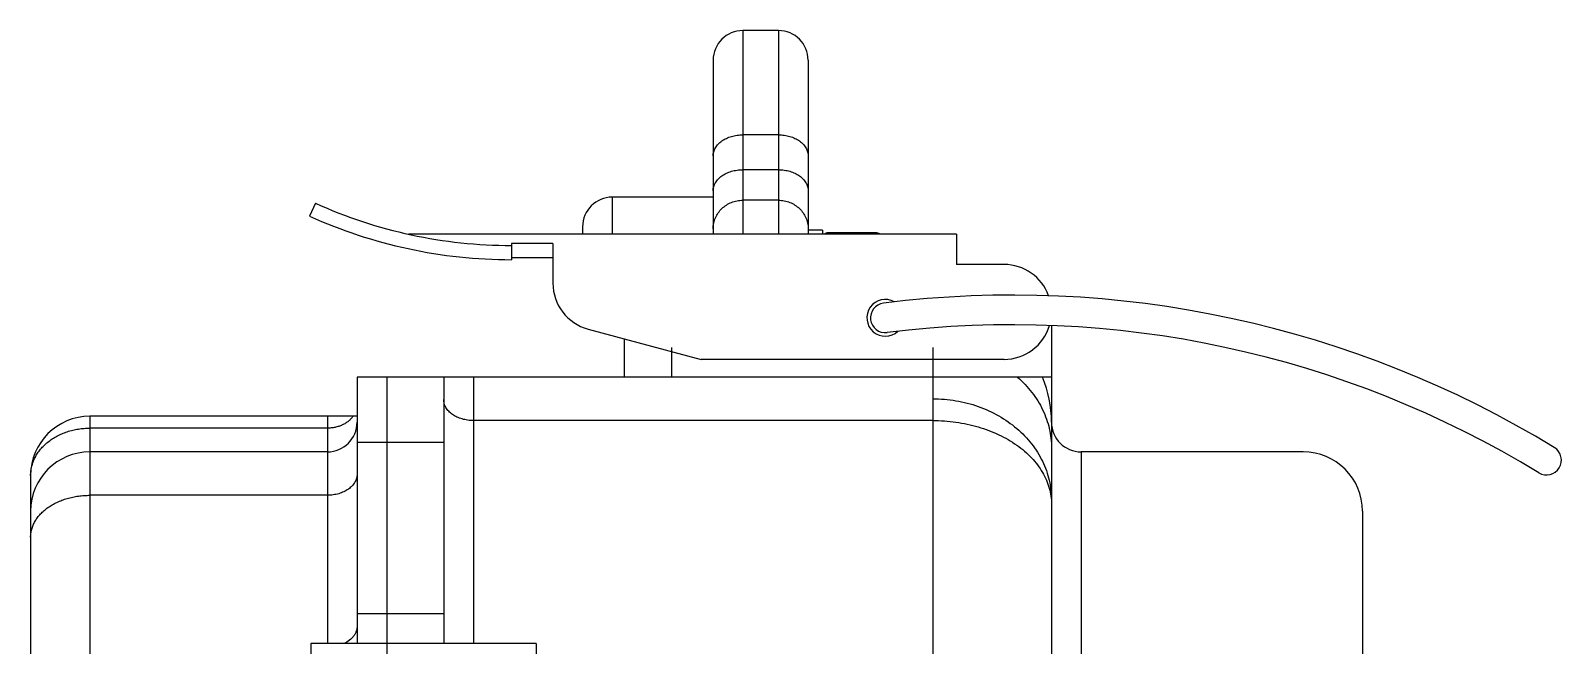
# Model space of a CAD drawing. Header units: millimetres. Extents: x -139278 to 641613, y -260926 to 217780.
# Drawn here: x 47038.6 to 47296.9, y 14216.4 to 14320.2 of the extents above; entities that cross this region are included whole.
import ezdxf

# ---------------------------------------------------------------- set-up
doc = ezdxf.new("R2010")
doc.units = ezdxf.units.MM

msp = doc.modelspace()

# ---------------------------------------------------------------- linework, layer by layer
for p, q in [((47158.774, 14320.178), (47158.774, 14285.794)), ((47164.782, 14320.178), (47158.774, 14320.178)), ((47164.782, 14320.178), (47164.782, 14285.794)), ((47153.768, 14315.171), (47153.768, 14285.794)), ((47169.788, 14315.171), (47169.788, 14285.794)), ((47154.611, 14301.009), (47154.753, 14301.151)), ((47154.753, 14301.151), (47154.904, 14301.288)), ((47154.904, 14301.288), (47155.065, 14301.419)), ((47155.065, 14301.419), (47155.234, 14301.545)), ((47155.234, 14301.545), (47155.412, 14301.665)), ((47155.412, 14301.665), (47155.598, 14301.778)), ((47155.598, 14301.778), (47155.792, 14301.885)), ((47155.792, 14301.885), (47155.993, 14301.985)), ((47155.993, 14301.985), (47156.2, 14302.078)), ((47156.2, 14302.078), (47156.414, 14302.164)), ((47156.414, 14302.164), (47156.634, 14302.242)), ((47156.634, 14302.242), (47156.858, 14302.313)), ((47156.858, 14302.313), (47157.087, 14302.375)), ((47157.087, 14302.375), (47157.321, 14302.43)), ((47157.321, 14302.43), (47157.558, 14302.476)), ((47157.558, 14302.476), (47157.797, 14302.514)), ((47157.797, 14302.514), (47158.039, 14302.544)), ((47158.039, 14302.544), (47158.283, 14302.565)), ((47158.283, 14302.565), (47158.528, 14302.578)), ((47158.528, 14302.578), (47158.774, 14302.582)), ((47164.782, 14302.582), (47158.774, 14302.582)), ((47164.782, 14302.582), (47165.027, 14302.578)), ((47165.027, 14302.578), (47165.272, 14302.565)), ((47165.272, 14302.565), (47165.516, 14302.544)), ((47165.516, 14302.544), (47165.758, 14302.514)), ((47165.758, 14302.514), (47165.998, 14302.476)), ((47165.998, 14302.476), (47166.235, 14302.43)), ((47166.235, 14302.43), (47166.468, 14302.375)), ((47166.468, 14302.375), (47166.697, 14302.313)), ((47166.697, 14302.313), (47166.922, 14302.242)), ((47166.922, 14302.242), (47167.142, 14302.164)), ((47167.142, 14302.164), (47167.355, 14302.078)), ((47167.355, 14302.078), (47167.563, 14301.985)), ((47167.563, 14301.985), (47167.764, 14301.885)), ((47167.764, 14301.885), (47167.958, 14301.778)), ((47167.958, 14301.778), (47168.144, 14301.665)), ((47168.144, 14301.665), (47168.322, 14301.545)), ((47168.322, 14301.545), (47168.491, 14301.419)), ((47168.491, 14301.419), (47168.652, 14301.288)), ((47168.652, 14301.288), (47168.803, 14301.151)), ((47168.803, 14301.151), (47168.944, 14301.009)), ((47153.768, 14299.042), (47153.774, 14299.216)), ((47153.774, 14299.216), (47153.792, 14299.389)), ((47153.792, 14299.389), (47153.822, 14299.561)), ((47153.822, 14299.561), (47153.864, 14299.733)), ((47153.864, 14299.733), (47153.918, 14299.902)), ((47153.918, 14299.902), (47153.983, 14300.07)), ((47153.983, 14300.07), (47154.06, 14300.235)), ((47154.06, 14300.235), (47154.149, 14300.397)), ((47154.149, 14300.397), (47154.248, 14300.556)), ((47154.248, 14300.556), (47154.359, 14300.711)), ((47154.359, 14300.711), (47154.48, 14300.862)), ((47154.48, 14300.862), (47154.611, 14301.009)), ((47168.944, 14301.009), (47169.076, 14300.862)), ((47169.076, 14300.862), (47169.197, 14300.711)), ((47169.197, 14300.711), (47169.307, 14300.556)), ((47169.307, 14300.556), (47169.407, 14300.397)), ((47169.407, 14300.397), (47169.495, 14300.235)), ((47169.495, 14300.235), (47169.572, 14300.07)), ((47169.572, 14300.07), (47169.638, 14299.902)), ((47169.638, 14299.902), (47169.692, 14299.733)), ((47169.692, 14299.733), (47169.734, 14299.561)), ((47169.734, 14299.561), (47169.764, 14299.389)), ((47169.764, 14299.389), (47169.782, 14299.216)), ((47169.782, 14299.216), (47169.788, 14299.042)), ((47155.412, 14295.768), (47155.598, 14295.881)), ((47155.598, 14295.881), (47155.792, 14295.988)), ((47155.792, 14295.988), (47155.993, 14296.088)), ((47155.993, 14296.088), (47156.2, 14296.181)), ((47156.2, 14296.181), (47156.414, 14296.267)), ((47156.414, 14296.267), (47156.634, 14296.345)), ((47156.634, 14296.345), (47156.858, 14296.415)), ((47156.858, 14296.415), (47157.087, 14296.478)), ((47157.087, 14296.478), (47157.321, 14296.532)), ((47157.321, 14296.532), (47157.558, 14296.579)), ((47157.558, 14296.579), (47157.797, 14296.617)), ((47157.797, 14296.617), (47158.039, 14296.646)), ((47158.039, 14296.646), (47158.283, 14296.668)), ((47158.283, 14296.668), (47158.528, 14296.68)), ((47158.528, 14296.68), (47158.774, 14296.685)), ((47164.782, 14296.685), (47158.774, 14296.685)), ((47164.782, 14296.685), (47165.027, 14296.68)), ((47165.027, 14296.68), (47165.272, 14296.668)), ((47165.272, 14296.668), (47165.516, 14296.646)), ((47165.516, 14296.646), (47165.758, 14296.617)), ((47165.758, 14296.617), (47165.998, 14296.579)), ((47165.998, 14296.579), (47166.235, 14296.532)), ((47166.235, 14296.532), (47166.468, 14296.478)), ((47166.468, 14296.478), (47166.697, 14296.415)), ((47166.697, 14296.415), (47166.922, 14296.345)), ((47166.922, 14296.345), (47167.142, 14296.267)), ((47167.142, 14296.267), (47167.355, 14296.181)), ((47167.355, 14296.181), (47167.563, 14296.088)), ((47167.563, 14296.088), (47167.764, 14295.988)), ((47167.764, 14295.988), (47167.958, 14295.881)), ((47167.958, 14295.881), (47168.144, 14295.768)), ((47153.768, 14293.145), (47153.774, 14293.318)), ((47153.774, 14293.318), (47153.792, 14293.492)), ((47153.792, 14293.492), (47153.822, 14293.664)), ((47153.822, 14293.664), (47153.864, 14293.835)), ((47153.864, 14293.835), (47153.918, 14294.005)), ((47153.918, 14294.005), (47153.983, 14294.172)), ((47153.983, 14294.172), (47154.06, 14294.337)), ((47154.06, 14294.337), (47154.149, 14294.499)), ((47154.149, 14294.499), (47154.248, 14294.658)), ((47154.248, 14294.658), (47154.359, 14294.813)), ((47154.359, 14294.813), (47154.48, 14294.965)), ((47154.48, 14294.965), (47154.611, 14295.111)), ((47154.611, 14295.111), (47154.753, 14295.253)), ((47154.753, 14295.253), (47154.904, 14295.39)), ((47154.904, 14295.39), (47155.065, 14295.522)), ((47155.065, 14295.522), (47155.234, 14295.648)), ((47155.234, 14295.648), (47155.412, 14295.768)), ((47168.144, 14295.768), (47168.322, 14295.648)), ((47168.322, 14295.648), (47168.491, 14295.522)), ((47168.491, 14295.522), (47168.652, 14295.39)), ((47168.652, 14295.39), (47168.803, 14295.253)), ((47168.803, 14295.253), (47168.944, 14295.111)), ((47168.944, 14295.111), (47169.076, 14294.965)), ((47169.076, 14294.965), (47169.197, 14294.813)), ((47169.197, 14294.813), (47169.307, 14294.658)), ((47169.307, 14294.658), (47169.407, 14294.499)), ((47169.407, 14294.499), (47169.495, 14294.337)), ((47169.495, 14294.337), (47169.572, 14294.172)), ((47169.572, 14294.172), (47169.638, 14294.005)), ((47169.638, 14294.005), (47169.692, 14293.835)), ((47169.692, 14293.835), (47169.734, 14293.664)), ((47169.734, 14293.664), (47169.764, 14293.492)), ((47169.764, 14293.492), (47169.782, 14293.318)), ((47169.782, 14293.318), (47169.788, 14293.145)), ((47086.67, 14291.031), (47085.682, 14288.851)), ((47153.768, 14292.061), (47136.746, 14292.061)), ((47136.746, 14292.061), (47136.746, 14285.794)), ((47153.768, 14292.061), (47153.768, 14285.794)), ((47155.792, 14290.589), (47155.993, 14290.726)), ((47155.993, 14290.726), (47156.2, 14290.852)), ((47156.2, 14290.852), (47156.414, 14290.969)), ((47156.414, 14290.969), (47156.634, 14291.076)), ((47156.634, 14291.076), (47156.858, 14291.172)), ((47156.858, 14291.172), (47157.087, 14291.257)), ((47157.087, 14291.257), (47157.321, 14291.331)), ((47157.321, 14291.331), (47157.558, 14291.394)), ((47157.558, 14291.394), (47157.797, 14291.446)), ((47157.797, 14291.446), (47158.039, 14291.487)), ((47158.039, 14291.487), (47158.283, 14291.516)), ((47158.283, 14291.516), (47158.528, 14291.533)), ((47158.528, 14291.533), (47158.774, 14291.539)), ((47164.782, 14291.539), (47158.774, 14291.539)), ((47164.782, 14291.539), (47165.027, 14291.533)), ((47165.027, 14291.533), (47165.272, 14291.516)), ((47165.272, 14291.516), (47165.516, 14291.487)), ((47165.516, 14291.487), (47165.758, 14291.446)), ((47165.758, 14291.446), (47165.998, 14291.394)), ((47165.998, 14291.394), (47166.235, 14291.331)), ((47166.235, 14291.331), (47166.468, 14291.257)), ((47166.468, 14291.257), (47166.697, 14291.172)), ((47166.697, 14291.172), (47166.922, 14291.076)), ((47166.922, 14291.076), (47167.142, 14290.969)), ((47167.142, 14290.969), (47167.355, 14290.852)), ((47167.355, 14290.852), (47167.563, 14290.726)), ((47167.563, 14290.726), (47167.764, 14290.589)), ((47153.918, 14287.885), (47153.983, 14288.114)), ((47153.983, 14288.114), (47154.06, 14288.339)), ((47154.06, 14288.339), (47154.149, 14288.56)), ((47154.149, 14288.56), (47154.248, 14288.776)), ((47154.248, 14288.776), (47154.359, 14288.988)), ((47154.359, 14288.988), (47154.48, 14289.194)), ((47154.48, 14289.194), (47154.611, 14289.394)), ((47154.611, 14289.394), (47154.753, 14289.588)), ((47154.753, 14289.588), (47154.904, 14289.775)), ((47154.904, 14289.775), (47155.065, 14289.954)), ((47155.065, 14289.954), (47155.234, 14290.126)), ((47155.234, 14290.126), (47155.412, 14290.289)), ((47155.412, 14290.289), (47155.598, 14290.444)), ((47155.598, 14290.444), (47155.792, 14290.589)), ((47167.764, 14290.589), (47167.958, 14290.444)), ((47167.958, 14290.444), (47168.144, 14290.289)), ((47168.144, 14290.289), (47168.322, 14290.126)), ((47168.322, 14290.126), (47168.491, 14289.954)), ((47168.491, 14289.954), (47168.652, 14289.775)), ((47168.652, 14289.775), (47168.803, 14289.588)), ((47168.803, 14289.588), (47168.944, 14289.394)), ((47168.944, 14289.394), (47169.076, 14289.194)), ((47169.076, 14289.194), (47169.197, 14288.988)), ((47169.197, 14288.988), (47169.307, 14288.776)), ((47169.307, 14288.776), (47169.407, 14288.56)), ((47169.407, 14288.56), (47169.495, 14288.339)), ((47169.495, 14288.339), (47169.572, 14288.114)), ((47169.572, 14288.114), (47169.638, 14287.885)), ((47194.819, 14285.794), (47102.378, 14285.794)), ((47131.74, 14287.055), (47131.74, 14285.794)), ((47153.768, 14286.713), (47153.774, 14286.95)), ((47153.774, 14286.95), (47153.792, 14287.186)), ((47153.792, 14287.186), (47153.822, 14287.421)), ((47153.822, 14287.421), (47153.864, 14287.654)), ((47153.864, 14287.654), (47153.918, 14287.885)), ((47169.638, 14287.885), (47169.692, 14287.654)), ((47169.692, 14287.654), (47169.734, 14287.421)), ((47169.734, 14287.421), (47169.764, 14287.186)), ((47169.764, 14287.186), (47169.782, 14286.95)), ((47169.782, 14286.95), (47169.788, 14286.713)), ((47169.788, 14286.454), (47169.788, 14285.794)), ((47172.191, 14286.454), (47169.788, 14286.454)), ((47172.191, 14286.454), (47172.191, 14285.794)), ((47181.202, 14286.053), (47173.192, 14286.053)), ((47173.192, 14286.053), (47173.192, 14285.794)), ((47181.202, 14286.053), (47181.202, 14285.794)), ((47194.819, 14285.794), (47194.819, 14280.69)), ((47126.734, 14284.225), (47119.725, 14284.225)), ((47119.725, 14284.225), (47119.725, 14281.499)), ((47126.734, 14284.225), (47126.734, 14277.523)), ((47126.734, 14281.831), (47119.725, 14281.831)), ((47202.83, 14280.69), (47194.819, 14280.69)), ((47210.84, 14270.384), (47210.84, 14261.666)), ((47132.671, 14269.786), (47151.765, 14264.67)), ((47138.749, 14268.157), (47138.749, 14261.666)), ((47146.759, 14266.672), (47146.759, 14261.666)), ((47190.814, 14266.672), (47190.814, 14261.666)), ((47202.83, 14264.67), (47151.765, 14264.67)), ((47093.692, 14261.666), (47093.692, 14255.031)), ((47098.698, 14261.666), (47093.692, 14261.666)), ((47098.698, 14261.666), (47098.698, 14047.496)), ((47210.84, 14261.666), (47098.698, 14261.666)), ((47108.31, 14261.666), (47108.31, 14216.679)), ((47113.317, 14261.666), (47113.317, 14216.679)), ((47210.84, 14261.666), (47138.749, 14261.666)), ((47190.814, 14261.666), (47190.814, 14047.396)), ((47190.814, 14261.666), (47190.814, 14256.659)), ((47205.105, 14261.666), (47205.441, 14261.366)), ((47205.441, 14261.366), (47205.769, 14261.06)), ((47205.769, 14261.06), (47206.087, 14260.746)), ((47206.087, 14260.746), (47206.397, 14260.427)), ((47206.397, 14260.427), (47206.697, 14260.101)), ((47206.697, 14260.101), (47206.988, 14259.769)), ((47206.988, 14259.769), (47207.27, 14259.431)), ((47210.84, 14261.666), (47210.84, 14054.404)), ((47108.316, 14257.7), (47108.31, 14257.874)), ((47108.334, 14257.527), (47108.316, 14257.7)), ((47108.365, 14257.355), (47108.334, 14257.527)), ((47108.407, 14257.184), (47108.365, 14257.355)), ((47108.46, 14257.014), (47108.407, 14257.184)), ((47190.814, 14258.02), (47191.306, 14258.015)), ((47191.306, 14258.015), (47191.797, 14257.999)), ((47191.797, 14257.999), (47192.288, 14257.973)), ((47192.288, 14257.973), (47192.777, 14257.937)), ((47192.777, 14257.937), (47193.266, 14257.891)), ((47193.266, 14257.891), (47193.753, 14257.835)), ((47193.753, 14257.835), (47194.238, 14257.768)), ((47194.238, 14257.768), (47194.721, 14257.691)), ((47194.721, 14257.691), (47195.202, 14257.604)), ((47195.202, 14257.604), (47195.68, 14257.507)), ((47195.68, 14257.507), (47196.155, 14257.4)), ((47196.155, 14257.4), (47196.627, 14257.283)), ((47196.627, 14257.283), (47197.096, 14257.156)), ((47197.096, 14257.156), (47197.561, 14257.02)), ((47207.27, 14259.431), (47207.542, 14259.087)), ((47207.542, 14259.087), (47207.804, 14258.737)), ((47207.804, 14258.737), (47208.056, 14258.383)), ((47208.056, 14258.383), (47208.298, 14258.023)), ((47208.298, 14258.023), (47208.53, 14257.658)), ((47208.53, 14257.658), (47208.751, 14257.289)), ((47208.751, 14257.289), (47208.961, 14256.915)), ((47048.635, 14255.057), (47048.635, 13937.194)), ((47093.692, 14255.057), (47048.635, 14255.057)), ((47085.181, 14255.057), (47056.145, 14255.057)), ((47088.686, 14255.057), (47088.686, 14216.679)), ((47092.657, 14254.622), (47092.556, 14254.519)), ((47092.755, 14254.727), (47092.657, 14254.622)), ((47092.848, 14254.835), (47092.755, 14254.727)), ((47092.937, 14254.945), (47092.848, 14254.835)), ((47093.021, 14255.057), (47092.937, 14254.945)), ((47093.692, 14255.031), (47093.692, 14216.679)), ((47108.526, 14256.847), (47108.46, 14257.014)), ((47108.603, 14256.682), (47108.526, 14256.847)), ((47108.691, 14256.519), (47108.603, 14256.682)), ((47108.791, 14256.361), (47108.691, 14256.519)), ((47108.902, 14256.205), (47108.791, 14256.361)), ((47109.023, 14256.054), (47108.902, 14256.205)), ((47109.154, 14255.907), (47109.023, 14256.054)), ((47109.296, 14255.765), (47109.154, 14255.907)), ((47109.447, 14255.628), (47109.296, 14255.765)), ((47109.607, 14255.497), (47109.447, 14255.628)), ((47109.777, 14255.371), (47109.607, 14255.497)), ((47109.955, 14255.251), (47109.777, 14255.371)), ((47110.141, 14255.138), (47109.955, 14255.251)), ((47110.334, 14255.031), (47110.141, 14255.138)), ((47110.535, 14254.931), (47110.334, 14255.031)), ((47110.743, 14254.838), (47110.535, 14254.931)), ((47110.957, 14254.752), (47110.743, 14254.838)), ((47111.176, 14254.674), (47110.957, 14254.752)), ((47111.401, 14254.604), (47111.176, 14254.674)), ((47111.63, 14254.541), (47111.401, 14254.604)), ((47111.863, 14254.487), (47111.63, 14254.541)), ((47197.561, 14257.02), (47198.021, 14256.873)), ((47198.021, 14256.873), (47198.478, 14256.717)), ((47198.478, 14256.717), (47198.929, 14256.552)), ((47198.929, 14256.552), (47199.376, 14256.377)), ((47199.376, 14256.377), (47199.818, 14256.193)), ((47199.818, 14256.193), (47200.254, 14256)), ((47200.254, 14256), (47200.685, 14255.797)), ((47200.685, 14255.797), (47201.109, 14255.586)), ((47201.109, 14255.586), (47201.528, 14255.365)), ((47201.528, 14255.365), (47201.94, 14255.136)), ((47201.94, 14255.136), (47202.345, 14254.899)), ((47202.345, 14254.899), (47202.743, 14254.653)), ((47202.743, 14254.653), (47203.135, 14254.399)), ((47208.961, 14256.915), (47209.161, 14256.537)), ((47209.161, 14256.537), (47209.351, 14256.155)), ((47209.351, 14256.155), (47209.529, 14255.769)), ((47209.529, 14255.769), (47209.696, 14255.379)), ((47209.696, 14255.379), (47209.852, 14254.986)), ((47209.852, 14254.986), (47209.997, 14254.59)), ((47209.997, 14254.59), (47210.131, 14254.191)), ((47043.488, 14251.915), (47043.7, 14252.014)), ((47043.7, 14252.014), (47043.915, 14252.109)), ((47043.915, 14252.109), (47044.133, 14252.2)), ((47044.133, 14252.2), (47044.354, 14252.286)), ((47044.354, 14252.286), (47044.578, 14252.368)), ((47044.578, 14252.368), (47044.803, 14252.445)), ((47044.803, 14252.445), (47045.032, 14252.518)), ((47045.032, 14252.518), (47045.262, 14252.587)), ((47045.262, 14252.587), (47045.494, 14252.651)), ((47045.494, 14252.651), (47045.729, 14252.71)), ((47045.729, 14252.71), (47045.965, 14252.765)), ((47045.965, 14252.765), (47046.202, 14252.815)), ((47046.202, 14252.815), (47046.441, 14252.86)), ((47046.441, 14252.86), (47046.682, 14252.901)), ((47046.682, 14252.901), (47046.923, 14252.937)), ((47046.923, 14252.937), (47047.166, 14252.968)), ((47047.166, 14252.968), (47047.409, 14252.995)), ((47047.409, 14252.995), (47047.654, 14253.016)), ((47047.654, 14253.016), (47047.899, 14253.033)), ((47047.899, 14253.033), (47048.144, 14253.045)), ((47048.144, 14253.045), (47048.389, 14253.052)), ((47048.389, 14253.052), (47048.635, 14253.055)), ((47088.686, 14253.055), (47048.635, 14253.055)), ((47088.849, 14253.057), (47088.686, 14253.055)), ((47089.013, 14253.063), (47088.849, 14253.057)), ((47089.176, 14253.074), (47089.013, 14253.063)), ((47089.339, 14253.089), (47089.176, 14253.074)), ((47089.501, 14253.108), (47089.339, 14253.089)), ((47089.662, 14253.132), (47089.501, 14253.108)), ((47089.822, 14253.159), (47089.662, 14253.132)), ((47089.981, 14253.191), (47089.822, 14253.159)), ((47090.139, 14253.227), (47089.981, 14253.191)), ((47090.295, 14253.267), (47090.139, 14253.227)), ((47090.449, 14253.312), (47090.295, 14253.267)), ((47090.601, 14253.36), (47090.449, 14253.312)), ((47090.752, 14253.412), (47090.601, 14253.36)), ((47090.9, 14253.468), (47090.752, 14253.412)), ((47091.046, 14253.528), (47090.9, 14253.468)), ((47091.189, 14253.591), (47091.046, 14253.528)), ((47091.329, 14253.659), (47091.189, 14253.591)), ((47091.467, 14253.73), (47091.329, 14253.659)), ((47091.602, 14253.804), (47091.467, 14253.73)), ((47091.733, 14253.882), (47091.602, 14253.804)), ((47091.862, 14253.964), (47091.733, 14253.882)), ((47091.987, 14254.049), (47091.862, 14253.964)), ((47092.108, 14254.137), (47091.987, 14254.049)), ((47092.226, 14254.228), (47092.108, 14254.137)), ((47092.34, 14254.322), (47092.226, 14254.228)), ((47092.45, 14254.419), (47092.34, 14254.322)), ((47092.556, 14254.519), (47092.45, 14254.419)), ((47112.1, 14254.44), (47111.863, 14254.487)), ((47112.34, 14254.402), (47112.1, 14254.44)), ((47112.582, 14254.372), (47112.34, 14254.402)), ((47112.826, 14254.351), (47112.582, 14254.372)), ((47113.071, 14254.338), (47112.826, 14254.351)), ((47113.317, 14254.334), (47113.071, 14254.338)), ((47190.814, 14254.334), (47113.317, 14254.334)), ((47190.814, 14254.334), (47191.306, 14254.33)), ((47191.306, 14254.33), (47191.797, 14254.317)), ((47191.797, 14254.317), (47192.288, 14254.296)), ((47192.288, 14254.296), (47192.777, 14254.266)), ((47192.777, 14254.266), (47193.266, 14254.228)), ((47193.266, 14254.228), (47193.753, 14254.181)), ((47193.753, 14254.181), (47194.238, 14254.126)), ((47194.238, 14254.126), (47194.721, 14254.062)), ((47194.721, 14254.062), (47195.202, 14253.99)), ((47195.202, 14253.99), (47195.68, 14253.91)), ((47195.68, 14253.91), (47196.155, 14253.821)), ((47196.155, 14253.821), (47196.627, 14253.724)), ((47196.627, 14253.724), (47197.096, 14253.619)), ((47197.096, 14253.619), (47197.561, 14253.506)), ((47197.561, 14253.506), (47198.021, 14253.385)), ((47198.021, 14253.385), (47198.478, 14253.256)), ((47198.478, 14253.256), (47198.929, 14253.119)), ((47198.929, 14253.119), (47199.376, 14252.975)), ((47199.376, 14252.975), (47199.818, 14252.822)), ((47199.818, 14252.822), (47200.254, 14252.662)), ((47200.254, 14252.662), (47200.685, 14252.495)), ((47200.685, 14252.495), (47201.109, 14252.32)), ((47201.109, 14252.32), (47201.528, 14252.137)), ((47201.528, 14252.137), (47201.94, 14251.948)), ((47201.94, 14251.948), (47202.345, 14251.751)), ((47203.135, 14254.399), (47203.518, 14254.136)), ((47203.518, 14254.136), (47203.894, 14253.866)), ((47203.894, 14253.866), (47204.263, 14253.588)), ((47204.263, 14253.588), (47204.623, 14253.302)), ((47204.623, 14253.302), (47204.974, 14253.009)), ((47204.974, 14253.009), (47205.318, 14252.708)), ((47205.318, 14252.708), (47205.652, 14252.401)), ((47205.652, 14252.401), (47205.978, 14252.086)), ((47205.978, 14252.086), (47206.294, 14251.765)), ((47210.131, 14254.191), (47210.254, 14253.79)), ((47210.254, 14253.79), (47210.364, 14253.386)), ((47210.364, 14253.386), (47210.464, 14252.98)), ((47210.464, 14252.98), (47210.552, 14252.572)), ((47210.552, 14252.572), (47210.628, 14252.162)), ((47210.628, 14252.162), (47210.693, 14251.751)), ((47040.176, 14249.33), (47040.31, 14249.495)), ((47040.31, 14249.495), (47040.449, 14249.657)), ((47040.449, 14249.657), (47040.593, 14249.816)), ((47040.593, 14249.816), (47040.742, 14249.973)), ((47040.742, 14249.973), (47040.895, 14250.126)), ((47040.895, 14250.126), (47041.053, 14250.277)), ((47041.053, 14250.277), (47041.216, 14250.424)), ((47041.216, 14250.424), (47041.384, 14250.568)), ((47041.384, 14250.568), (47041.555, 14250.709)), ((47041.555, 14250.709), (47041.731, 14250.846)), ((47041.731, 14250.846), (47041.911, 14250.98)), ((47041.911, 14250.98), (47042.095, 14251.11)), ((47042.095, 14251.11), (47042.283, 14251.237)), ((47042.283, 14251.237), (47042.475, 14251.36)), ((47042.475, 14251.36), (47042.671, 14251.479)), ((47042.671, 14251.479), (47042.87, 14251.594)), ((47042.87, 14251.594), (47043.072, 14251.705)), ((47043.072, 14251.705), (47043.278, 14251.812)), ((47043.278, 14251.812), (47043.488, 14251.915)), ((47098.698, 14250.639), (47093.692, 14250.639)), ((47108.31, 14250.639), (47098.698, 14250.639)), ((47202.345, 14251.751), (47202.743, 14251.548)), ((47202.743, 14251.548), (47203.135, 14251.337)), ((47203.135, 14251.337), (47203.518, 14251.12)), ((47203.518, 14251.12), (47203.894, 14250.896)), ((47203.894, 14250.896), (47204.263, 14250.666)), ((47204.263, 14250.666), (47204.623, 14250.429)), ((47204.623, 14250.429), (47204.974, 14250.187)), ((47204.974, 14250.187), (47205.318, 14249.938)), ((47205.318, 14249.938), (47205.652, 14249.683)), ((47205.652, 14249.683), (47205.978, 14249.423)), ((47205.978, 14249.423), (47206.294, 14249.157)), ((47206.294, 14251.765), (47206.601, 14251.437)), ((47206.601, 14251.437), (47206.899, 14251.103)), ((47206.899, 14251.103), (47207.187, 14250.763)), ((47207.187, 14250.763), (47207.465, 14250.416)), ((47207.465, 14250.416), (47207.733, 14250.064)), ((47207.733, 14250.064), (47207.991, 14249.707)), ((47207.991, 14249.707), (47208.238, 14249.344)), ((47210.693, 14251.751), (47210.745, 14251.338)), ((47210.745, 14251.338), (47210.787, 14250.925)), ((47210.787, 14250.925), (47210.816, 14250.511)), ((47210.816, 14250.511), (47210.834, 14250.096)), ((47210.834, 14250.096), (47210.84, 14249.681)), ((47038.815, 14246.607), (47038.866, 14246.8)), ((47038.866, 14246.8), (47038.923, 14246.991)), ((47038.923, 14246.991), (47038.985, 14247.181)), ((47038.985, 14247.181), (47039.054, 14247.37)), ((47039.054, 14247.37), (47039.128, 14247.557)), ((47039.128, 14247.557), (47039.208, 14247.743)), ((47039.208, 14247.743), (47039.293, 14247.928)), ((47039.293, 14247.928), (47039.385, 14248.11)), ((47039.385, 14248.11), (47039.481, 14248.291)), ((47039.481, 14248.291), (47039.584, 14248.47)), ((47039.584, 14248.47), (47039.692, 14248.646)), ((47039.692, 14248.646), (47039.805, 14248.821)), ((47039.805, 14248.821), (47039.923, 14248.993)), ((47039.923, 14248.993), (47040.047, 14249.163)), ((47040.047, 14249.163), (47040.176, 14249.33)), ((47088.686, 14249.05), (47048.635, 14249.05)), ((47206.294, 14249.157), (47206.601, 14248.886)), ((47206.601, 14248.886), (47206.899, 14248.609)), ((47206.899, 14248.609), (47207.187, 14248.328)), ((47207.187, 14248.328), (47207.465, 14248.041)), ((47207.465, 14248.041), (47207.733, 14247.75)), ((47207.733, 14247.75), (47207.991, 14247.454)), ((47207.991, 14247.454), (47208.238, 14247.154)), ((47208.238, 14249.344), (47208.475, 14248.976)), ((47208.238, 14247.154), (47208.475, 14246.849)), ((47208.475, 14248.976), (47208.701, 14248.603)), ((47208.475, 14246.849), (47208.701, 14246.541)), ((47208.701, 14248.603), (47208.917, 14248.226)), ((47208.917, 14248.226), (47209.122, 14247.844)), ((47209.122, 14247.844), (47209.315, 14247.458)), ((47209.315, 14247.458), (47209.498, 14247.069)), ((47209.498, 14247.069), (47209.669, 14246.675)), ((47253.293, 14249.05), (47215.846, 14249.05)), ((47215.846, 14249.05), (47215.846, 14054.404)), ((47038.623, 14245.045), (47038.626, 14245.241)), ((47038.623, 14245.045), (47038.623, 14051.362)), ((47038.626, 14245.241), (47038.635, 14245.438)), ((47038.635, 14245.438), (47038.65, 14245.634)), ((47038.65, 14245.634), (47038.671, 14245.83)), ((47038.671, 14245.83), (47038.698, 14246.025)), ((47038.698, 14246.025), (47038.731, 14246.22)), ((47038.731, 14246.22), (47038.77, 14246.414)), ((47038.77, 14246.414), (47038.815, 14246.607)), ((47093.476, 14244.231), (47093.399, 14244.066)), ((47093.542, 14244.398), (47093.476, 14244.231)), ((47093.596, 14244.568), (47093.542, 14244.398)), ((47093.638, 14244.739), (47093.596, 14244.568)), ((47093.668, 14244.911), (47093.638, 14244.739)), ((47093.686, 14245.085), (47093.668, 14244.911)), ((47093.692, 14245.258), (47093.686, 14245.085)), ((47208.701, 14246.541), (47208.917, 14246.228)), ((47208.917, 14246.228), (47209.122, 14245.912)), ((47209.122, 14245.912), (47209.315, 14245.593)), ((47209.315, 14245.593), (47209.498, 14245.27)), ((47209.498, 14245.27), (47209.669, 14244.945)), ((47209.669, 14246.675), (47209.829, 14246.278)), ((47209.669, 14244.945), (47209.829, 14244.616)), ((47209.829, 14246.278), (47209.977, 14245.878)), ((47209.829, 14244.616), (47209.977, 14244.285)), ((47209.977, 14245.878), (47210.114, 14245.474)), ((47209.977, 14244.285), (47210.114, 14243.951)), ((47210.114, 14245.474), (47210.24, 14245.068)), ((47210.24, 14245.068), (47210.353, 14244.66)), ((47210.353, 14244.66), (47210.455, 14244.249)), ((47210.455, 14244.249), (47210.545, 14243.836)), ((47046.923, 14241.614), (47047.166, 14241.642)), ((47047.166, 14241.642), (47047.409, 14241.665)), ((47047.409, 14241.665), (47047.654, 14241.684)), ((47047.654, 14241.684), (47047.899, 14241.699)), ((47047.899, 14241.699), (47048.144, 14241.71)), ((47048.144, 14241.71), (47048.389, 14241.716)), ((47048.389, 14241.716), (47048.635, 14241.718)), ((47088.686, 14241.718), (47048.635, 14241.718)), ((47088.931, 14241.723), (47088.686, 14241.718)), ((47089.176, 14241.735), (47088.931, 14241.723)), ((47089.42, 14241.757), (47089.176, 14241.735)), ((47089.662, 14241.786), (47089.42, 14241.757)), ((47089.902, 14241.824), (47089.662, 14241.786)), ((47090.139, 14241.871), (47089.902, 14241.824)), ((47090.372, 14241.925), (47090.139, 14241.871)), ((47090.601, 14241.988), (47090.372, 14241.925)), ((47090.826, 14242.058), (47090.601, 14241.988)), ((47091.046, 14242.136), (47090.826, 14242.058)), ((47091.259, 14242.222), (47091.046, 14242.136)), ((47091.467, 14242.315), (47091.259, 14242.222)), ((47091.668, 14242.415), (47091.467, 14242.315)), ((47091.862, 14242.522), (47091.668, 14242.415)), ((47092.048, 14242.635), (47091.862, 14242.522)), ((47092.226, 14242.755), (47092.048, 14242.635)), ((47092.395, 14242.881), (47092.226, 14242.755)), ((47092.556, 14243.012), (47092.395, 14242.881)), ((47092.707, 14243.149), (47092.556, 14243.012)), ((47092.848, 14243.292), (47092.707, 14243.149)), ((47092.98, 14243.438), (47092.848, 14243.292)), ((47093.101, 14243.589), (47092.98, 14243.438)), ((47093.211, 14243.745), (47093.101, 14243.589)), ((47093.311, 14243.904), (47093.211, 14243.745)), ((47093.399, 14244.066), (47093.311, 14243.904)), ((47210.114, 14243.951), (47210.24, 14243.615)), ((47210.24, 14243.615), (47210.353, 14243.277)), ((47210.353, 14243.277), (47210.455, 14242.937)), ((47210.455, 14242.937), (47210.545, 14242.595)), ((47210.545, 14243.836), (47210.623, 14243.422)), ((47210.545, 14242.595), (47210.623, 14242.252)), ((47210.623, 14243.422), (47210.689, 14243.006)), ((47210.623, 14242.252), (47210.689, 14241.907)), ((47210.689, 14243.006), (47210.743, 14242.588)), ((47210.689, 14241.907), (47210.743, 14241.562)), ((47210.743, 14242.588), (47210.785, 14242.17)), ((47210.785, 14242.17), (47210.816, 14241.751)), ((47210.816, 14241.751), (47210.834, 14241.331)), ((47040.742, 14238.994), (47040.895, 14239.13)), ((47040.895, 14239.13), (47041.053, 14239.263)), ((47041.053, 14239.263), (47041.216, 14239.393)), ((47041.216, 14239.393), (47041.384, 14239.52)), ((47041.384, 14239.52), (47041.555, 14239.645)), ((47041.555, 14239.645), (47041.731, 14239.766)), ((47041.731, 14239.766), (47041.911, 14239.884)), ((47041.911, 14239.884), (47042.095, 14239.999)), ((47042.095, 14239.999), (47042.283, 14240.111)), ((47042.283, 14240.111), (47042.475, 14240.22)), ((47042.475, 14240.22), (47042.671, 14240.325)), ((47042.671, 14240.325), (47042.87, 14240.427)), ((47042.87, 14240.427), (47043.072, 14240.525)), ((47043.072, 14240.525), (47043.278, 14240.62)), ((47043.278, 14240.62), (47043.488, 14240.711)), ((47043.488, 14240.711), (47043.7, 14240.798)), ((47043.7, 14240.798), (47043.915, 14240.882)), ((47043.915, 14240.882), (47044.133, 14240.962)), ((47044.133, 14240.962), (47044.354, 14241.038)), ((47044.354, 14241.038), (47044.578, 14241.111)), ((47044.578, 14241.111), (47044.803, 14241.179)), ((47044.803, 14241.179), (47045.032, 14241.244)), ((47045.032, 14241.244), (47045.262, 14241.304)), ((47045.262, 14241.304), (47045.494, 14241.361)), ((47045.494, 14241.361), (47045.729, 14241.413)), ((47045.729, 14241.413), (47045.965, 14241.462)), ((47045.965, 14241.462), (47046.202, 14241.506)), ((47046.202, 14241.506), (47046.441, 14241.546)), ((47046.441, 14241.546), (47046.682, 14241.582)), ((47046.682, 14241.582), (47046.923, 14241.614)), ((47210.743, 14241.562), (47210.785, 14241.216)), ((47210.785, 14241.216), (47210.816, 14240.869)), ((47210.816, 14240.869), (47210.834, 14240.522)), ((47210.834, 14241.331), (47210.84, 14240.911)), ((47210.834, 14240.522), (47210.84, 14240.174)), ((47263.306, 14239.037), (47263.306, 14147.649)), ((47038.923, 14236.359), (47038.985, 14236.527)), ((47038.985, 14236.527), (47039.054, 14236.693)), ((47039.054, 14236.693), (47039.128, 14236.859)), ((47039.128, 14236.859), (47039.208, 14237.023)), ((47039.208, 14237.023), (47039.293, 14237.186)), ((47039.293, 14237.186), (47039.385, 14237.348)), ((47039.385, 14237.348), (47039.481, 14237.507)), ((47039.481, 14237.507), (47039.584, 14237.665)), ((47039.584, 14237.665), (47039.692, 14237.821)), ((47039.692, 14237.821), (47039.805, 14237.976)), ((47039.805, 14237.976), (47039.923, 14238.128)), ((47039.923, 14238.128), (47040.047, 14238.278)), ((47040.047, 14238.278), (47040.176, 14238.426)), ((47040.176, 14238.426), (47040.31, 14238.572)), ((47040.31, 14238.572), (47040.449, 14238.715)), ((47040.449, 14238.715), (47040.593, 14238.856)), ((47040.593, 14238.856), (47040.742, 14238.994)), ((47038.623, 14234.638), (47038.626, 14234.812)), ((47038.626, 14234.812), (47038.635, 14234.986)), ((47038.635, 14234.986), (47038.65, 14235.159)), ((47038.65, 14235.159), (47038.671, 14235.332)), ((47038.671, 14235.332), (47038.698, 14235.505)), ((47038.698, 14235.505), (47038.731, 14235.677)), ((47038.731, 14235.677), (47038.77, 14235.849)), ((47038.77, 14235.849), (47038.815, 14236.019)), ((47038.815, 14236.019), (47038.866, 14236.189)), ((47038.866, 14236.189), (47038.923, 14236.359)), ((47098.698, 14221.719), (47093.692, 14221.719)), ((47108.31, 14221.719), (47098.698, 14221.719)), ((47093.415, 14218.442), (47093.363, 14218.341)), ((47093.463, 14218.544), (47093.415, 14218.442)), ((47093.506, 14218.647), (47093.463, 14218.544)), ((47093.545, 14218.751), (47093.506, 14218.647)), ((47093.579, 14218.856), (47093.545, 14218.751)), ((47093.609, 14218.961), (47093.579, 14218.856)), ((47093.634, 14219.067), (47093.609, 14218.961)), ((47093.655, 14219.174), (47093.634, 14219.067)), ((47093.671, 14219.281), (47093.655, 14219.174)), ((47093.683, 14219.388), (47093.671, 14219.281)), ((47093.69, 14219.495), (47093.683, 14219.388)), ((47093.692, 14219.603), (47093.69, 14219.495)), ((47085.882, 14216.679), (47085.882, 14185.459)), ((47098.698, 14216.679), (47085.882, 14216.679)), ((47091.753, 14216.805), (47091.507, 14216.679)), ((47091.987, 14216.942), (47091.753, 14216.805)), ((47092.21, 14217.089), (47091.987, 14216.942)), ((47092.419, 14217.245), (47092.21, 14217.089)), ((47092.615, 14217.409), (47092.419, 14217.245)), ((47092.796, 14217.582), (47092.615, 14217.409)), ((47092.881, 14217.671), (47092.796, 14217.582)), ((47092.962, 14217.762), (47092.881, 14217.671)), ((47093.039, 14217.855), (47092.962, 14217.762)), ((47093.112, 14217.949), (47093.039, 14217.855)), ((47093.181, 14218.045), (47093.112, 14217.949)), ((47093.246, 14218.142), (47093.181, 14218.045)), ((47093.307, 14218.241), (47093.246, 14218.142)), ((47093.363, 14218.341), (47093.307, 14218.241)), ((47123.93, 14216.679), (47098.698, 14216.679)), ((47123.93, 14216.679), (47123.93, 14187.945))]:
    msp.add_line(p, q)
for centre, radius, start, end in [((47158.774, 14315.171), 5.006, 90, 180), ((47164.782, 14315.171), 5.006, 0, 90), ((47119.725, 14363.994), 80.101, 245.62751, 270), ((47136.746, 14287.055), 5.006, 90, 180), ((47119.725, 14363.994), 82.495, 245.62751, 270), ((47173.192, 14285.052), 1.001, 90, 132.20122), ((47181.202, 14285.052), 1.001, 47.79878, 90), ((47202.83, 14272.68), 8.01, 19.93874, 90), ((47134.744, 14277.523), 8.01, 180, 255), ((47204.248, 14100.297), 175.221, 58.55402, 97.13183), ((47182.804, 14271.678), 3.104, 60.57918, 313.07562), ((47182.804, 14271.678), 2.503, 97.13183, 277.13183), ((47204.248, 14100.297), 170.215, 58.55402, 97.13183), ((47202.83, 14272.68), 8.01, 270, 343.4383), ((47190.814, 14254.056), 20.025, 0, 22.33368), ((47048.635, 14245.045), 10.013, 90, 180), ((47088.686, 14254.056), 5.006, 270, 0), ((47215.846, 14254.056), 5.006, 180, 270), ((47294.354, 14247.648), 2.503, 238.55402, 58.55402), ((47048.635, 14239.037), 10.013, 90, 180), ((47253.293, 14239.037), 10.013, 0, 90)]:
    msp.add_arc(centre, radius, start, end)

doc.saveas('drawing.dxf')
